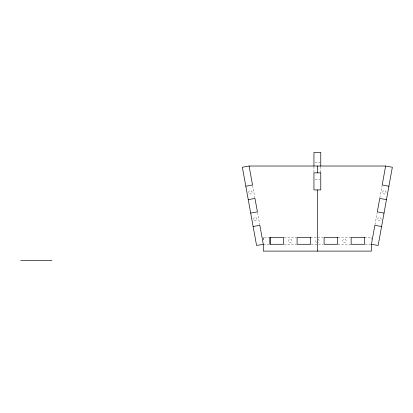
<?xml version="1.0" encoding="UTF-8"?>
<svg xmlns="http://www.w3.org/2000/svg" width="413" height="413" viewBox="0 0 413 413"><rect width="100%" height="100%" fill="white"/><g stroke="black" fill="none" stroke-linecap="round" stroke-linejoin="round"><path stroke-width="0.31" stroke-dasharray="2.06 1.55" d="M263.293 237.444L263.293 240.547L263.293 237.444L269.73 237.444M374.978 224.713L377.198 212.478M379.862 197.822L382.082 185.587M315.186 162.608L320.152 162.608M315.186 179.681L320.152 179.681M284.206 237.444L296.436 237.444M310.597 237.444L323.147 237.444M337.948 237.444L351.138 237.444M364.653 237.444L371.411 237.444L371.411 239.308M263.293 244.274L269.73 244.274M284.206 244.274L296.436 244.274M311.211 244.274L323.147 244.274M337.948 244.274L350.818 244.274M365.268 244.274L370.797 244.274M252.642 185.587L254.862 197.817M257.521 212.478L259.741 224.713M320.772 166.573L320.772 172.851M313.947 166.573L313.947 172.851M317.803 239.21A1.709 1.709 0 0 1 317.803 242.508M316.508 242.338A1.709 1.709 0 0 1 316.508 239.38M378.344 220.501A1.709 1.709 0 0 0 381.127 219.504A1.709 1.709 0 0 0 378.871 217.589A1.709 1.709 0 0 0 378.344 220.501M383.223 193.625A1.709 1.709 0 0 0 386.005 192.628A1.709 1.709 0 0 0 383.749 190.713A1.709 1.709 0 0 0 383.223 193.625M343.601 242.338A1.709 1.709 0 0 0 346.161 240.862A1.709 1.709 0 0 0 343.601 239.38A1.709 1.709 0 0 0 343.601 242.338M254.3 220.604A1.709 1.709 0 0 0 256.974 219.339A1.709 1.709 0 0 0 254.542 217.656A1.709 1.709 0 0 0 254.3 220.604M249.421 193.728A1.709 1.709 0 0 0 252.095 192.463A1.709 1.709 0 0 0 249.664 190.78A1.709 1.709 0 0 0 249.421 193.728M289.415 242.338A1.709 1.709 0 0 0 291.976 240.862A1.709 1.709 0 0 0 289.415 239.38A1.709 1.709 0 0 0 289.415 242.338"/><path stroke-width="0.62" d="M253.133 226.525L259.849 225.307L263.293 244.274L263.293 251.104L371.426 251.104L371.426 244.274L374.87 225.307L381.591 226.525M371.426 244.274L378.148 245.498L392.35 167.244L385.634 166.026L382.19 184.993L388.907 186.211M385.634 166.021L249.091 166.021L242.369 167.244L256.576 245.492L263.293 244.274M245.812 186.211L252.534 184.993L249.091 166.021M248.254 199.649L254.971 198.431L257.413 211.869L250.691 213.087M270.05 237.444L283.581 237.444L283.581 244.274L270.05 244.274L270.05 237.444L270.066 244.274M20.65 260.634L51.93 260.634M386.465 199.649L379.748 198.431L377.312 211.869L384.028 213.087M320.772 166.021L320.772 152.366L313.947 152.366L313.947 166.021M317.36 166.021L317.36 172.851M317.36 189.923L317.36 251.104M320.772 172.851L313.947 172.851L313.947 189.923L320.772 189.923L320.772 172.851M310.612 237.444L297.081 237.444L297.097 244.274L310.612 244.274L310.612 237.444M337.622 237.444L324.112 237.444L324.112 244.274L337.622 244.274L337.622 237.444M364.653 237.444L351.138 237.444L351.138 244.274L364.653 244.274L364.653 237.444"/></g></svg>
